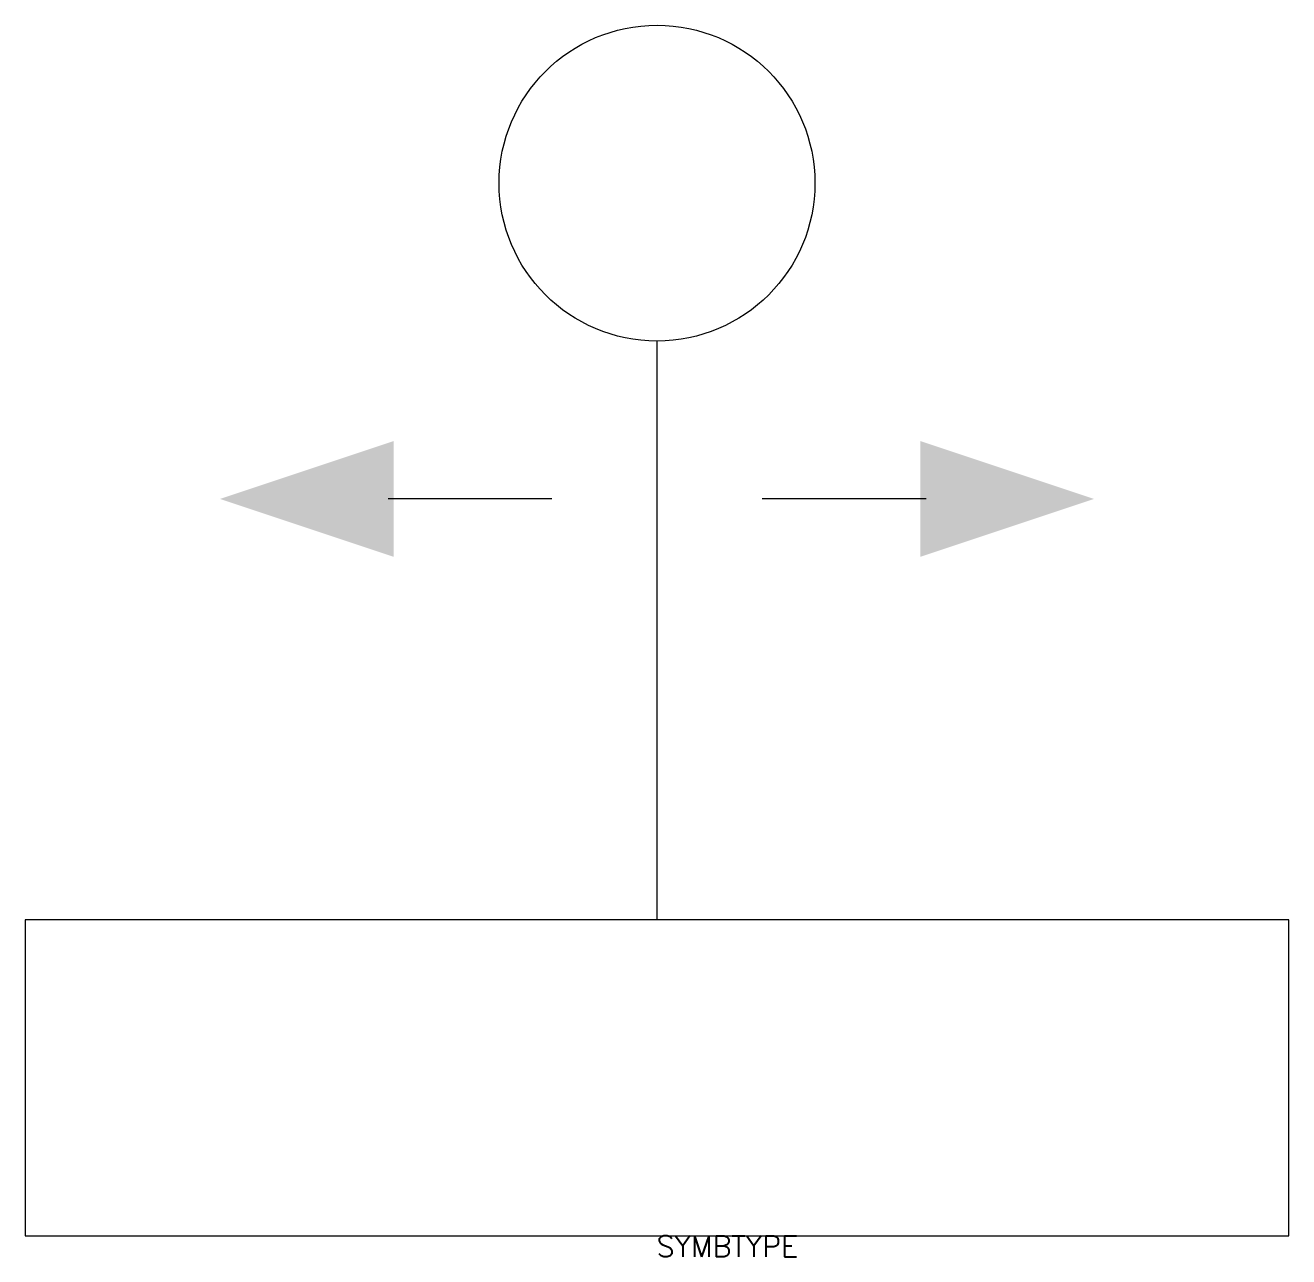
# Model space of a CAD drawing. Extents: x 262 to 274, y 238 to 249.7.
import ezdxf

# ---------------------------------------------------------------- set-up
doc = ezdxf.new("R2010")
doc.units = 0
doc.header["$LTSCALE"] = 6
doc.header["$MEASUREMENT"] = 0
doc.layers.get('0').update_dxf_attribs({"linetype": 'CONTINUOUS'})
doc.layers.add('1', color=7, linetype='CONTINUOUS')
doc.layers.add('2', color=1, linetype='CONTINUOUS')
doc.styles.get("Standard").update_dxf_attribs({"font": 'simplex', "width": 0.85})

msp = doc.modelspace()

# ---------------------------------------------------------------- linework, layer by layer
at = {"layer": '1'}
for p, q in [((268.005, 241.199), (268.005, 246.699)), ((267.005, 245.199), (265.45, 245.199)), ((270.56, 245.199), (269.005, 245.199)), ((262.005, 241.199), (262.005, 238.199)), ((274.005, 241.199), (262.005, 241.199)), ((274.005, 238.199), (274.005, 241.199)), ((262.005, 238.199), (274.005, 238.199))]:
    msp.add_line(p, q, dxfattribs=at)
msp.add_circle((268.005, 248.199), 1.5, dxfattribs=at)
at = {"layer": '2'}
for points in [[(265.505, 244.649), (263.855, 245.199), (265.505, 244.649), (265.505, 245.749)], [(270.505, 245.749), (272.155, 245.199), (270.505, 245.749), (270.505, 244.649)]]:
    msp.add_solid(points, dxfattribs=at)

# ---------------------------------------------------------------- texts
at = {"flags": 1}
msp.add_attdef('SYMBTYPE', (268, 238), 'GN', height=0.2, dxfattribs=at)

doc.saveas('drawing.dxf')
